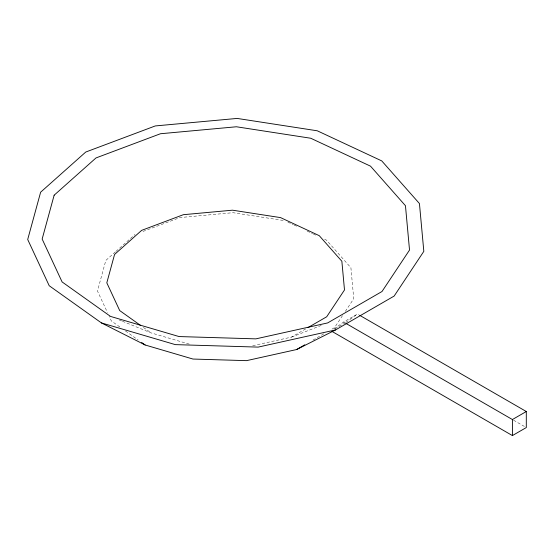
<?xml version="1.0" encoding="UTF-8"?>
<svg xmlns="http://www.w3.org/2000/svg" width="554" height="554" viewBox="0 0 554 554"><rect width="100%" height="100%" fill="white"/><g stroke="black" fill="none" stroke-linecap="round" stroke-linejoin="round"><path stroke-width="0.42" stroke-dasharray="2.77 2.08" d="M342.511 315.628L334.554 327.622L330.835 329.769M345.322 311.39L353.75 298.696L350.911 267.762L326.528 240.173L323.439 238.726M115.343 251.952L105.821 260.422L97.462 291.023L107.448 312.498M115.98 251.384L135.017 234.439M334 329.007L343.57 322.054L357.462 314.035L358.957 314.901M345.834 322.476L357.462 314.035M252.686 345.724L291.529 337.102L305.746 328.882M312.989 340.08L324.145 333.633M334.921 328.882L345.156 322.968M291.529 337.102L321.23 325.44M143.05 231.42L180.002 217.556L232.985 212.688L284.818 220.693M122.448 321.265L151.048 332.892L189.648 344.235M119.269 319.977L121.651 320.946M287.907 222.133L293.315 224.661M294.084 225.021L297.948 226.821M307.221 231.15L312.622 233.677M313.398 234.037L315.718 235.118M343.57 322.054L345.066 322.92M513.572 420.209L524.804 426.691M143.389 327.442L151.048 332.892M119.823 326.95L111.375 320.939L109.235 316.334M125.453 330.96L138.119 339.983"/><path stroke-width="0.83" d="M307.989 327.587L326.694 316.777L344.498 289.95L341.866 261.266L319.256 235.672L280.566 217.611L232.5 210.188L183.36 214.696L141.644 230.36L114.567 254.459L106.811 282.831L119.712 310.579L140.605 325.454M296.632 349.532L335.544 329.928L394.15 296.058L423.824 251.35L419.44 203.547L381.748 160.902L317.276 130.792L237.167 118.424L155.272 125.938L85.752 152.038L40.629 192.203L27.7 239.494L49.209 285.732L101.43 322.92L145.162 344.997L192.979 359.047L246.558 360.647L296.632 349.532L304.811 344.81M345.814 323.349L512.408 419.537L526.3 411.518L526.3 427.556L512.408 435.576L332.012 331.424M335.544 329.928L258.143 347.109L175.334 344.63L101.43 322.92M359.698 315.33L526.3 411.518M141.644 342.49L145.162 344.997M512.408 419.537L512.408 435.576M54.147 195.195L42.152 239.051L62.096 281.931L110.53 316.424L179.074 336.562L255.872 338.861L327.656 322.927L382.004 291.508L409.524 250.048L405.459 205.714L370.508 166.158L310.711 138.237L236.419 126.769L160.466 133.743L95.994 157.945L54.147 195.195"/></g></svg>
